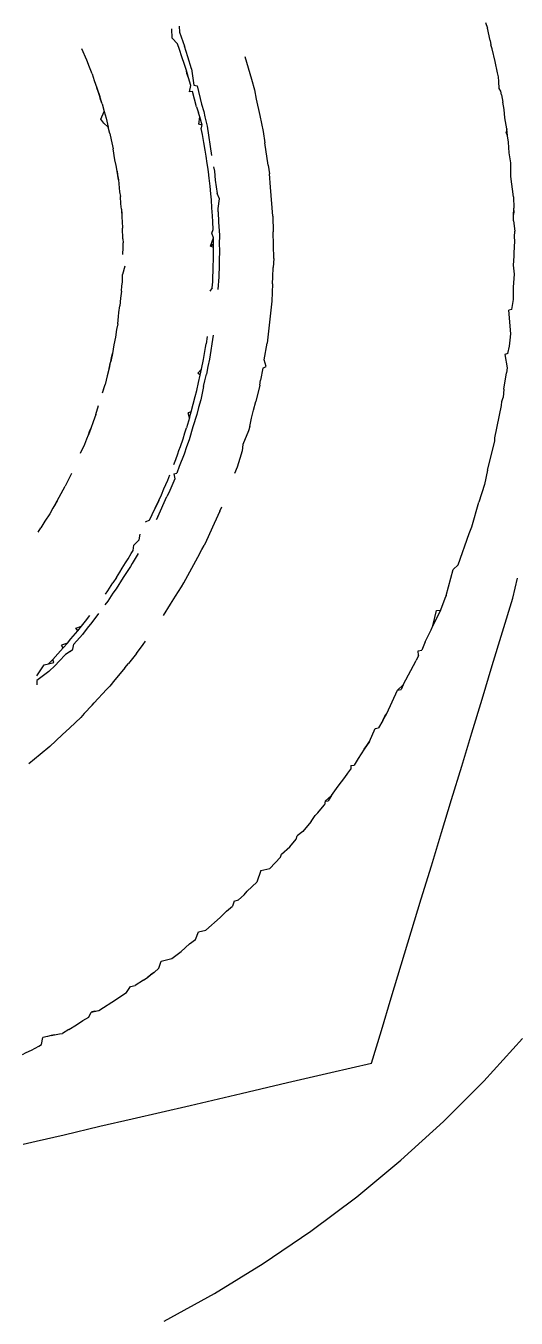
# Model space of a CAD drawing. Header units: millimetres. Extents: x 21 to 5427, y 20 to 4028.
# Drawn here: x 1458.83 to 1462.89, y 1669.43 to 1680.15 of the extents above; entities that cross this region are included whole.
import ezdxf

# ---------------------------------------------------------------- set-up
doc = ezdxf.new("R2010")
doc.units = ezdxf.units.MM

msp = doc.modelspace()

# ---------------------------------------------------------------- linework, layer by layer
for p, q in [((1460.099, 1680.145), (1460.1, 1680.096)), ((1462.64, 1680.177), (1462.655, 1680.13)), ((1460.04, 1680.047), (1460.037, 1680.123)), ((1460.083, 1680), (1460.04, 1680.047)), ((1460.1, 1680.096), (1460.143, 1679.979)), ((1462.679, 1680.026), (1462.655, 1680.13)), ((1459.333, 1679.862), (1459.291, 1679.957)), ((1460.1, 1679.952), (1460.083, 1680)), ((1460.12, 1679.892), (1460.1, 1679.952)), ((1460.171, 1679.892), (1460.143, 1679.979)), ((1462.679, 1680.026), (1462.683, 1679.991)), ((1462.695, 1679.956), (1462.683, 1679.991)), ((1462.719, 1679.853), (1462.695, 1679.956)), ((1459.354, 1679.804), (1459.333, 1679.862)), ((1460.142, 1679.827), (1460.12, 1679.892)), ((1460.158, 1679.778), (1460.142, 1679.827)), ((1460.2, 1679.791), (1460.171, 1679.892)), ((1460.643, 1679.894), (1460.683, 1679.754)), ((1462.738, 1679.757), (1462.719, 1679.853)), ((1459.376, 1679.75), (1459.354, 1679.804)), ((1459.376, 1679.75), (1459.394, 1679.695)), ((1460.175, 1679.718), (1460.158, 1679.778)), ((1460.161, 1679.753), (1460.158, 1679.778)), ((1460.175, 1679.718), (1460.161, 1679.753)), ((1460.195, 1679.653), (1460.175, 1679.718)), ((1460.2, 1679.791), (1460.221, 1679.657)), ((1460.683, 1679.754), (1460.697, 1679.706)), ((1462.746, 1679.724), (1462.738, 1679.757)), ((1462.749, 1679.687), (1462.746, 1679.724)), ((1459.394, 1679.695), (1459.416, 1679.634)), ((1459.428, 1679.594), (1459.416, 1679.634)), ((1459.416, 1679.634), (1459.439, 1679.563)), ((1460.183, 1679.6), (1460.195, 1679.653)), ((1460.221, 1679.657), (1460.247, 1679.651)), ((1460.247, 1679.651), (1460.284, 1679.499)), ((1460.697, 1679.706), (1460.722, 1679.616)), ((1460.722, 1679.616), (1460.738, 1679.539)), ((1462.754, 1679.629), (1462.749, 1679.687)), ((1462.766, 1679.606), (1462.754, 1679.629)), ((1462.773, 1679.575), (1462.766, 1679.606)), ((1459.439, 1679.563), (1459.428, 1679.594)), ((1459.446, 1679.537), (1459.439, 1679.563)), ((1459.458, 1679.501), (1459.439, 1679.563)), ((1459.458, 1679.501), (1459.446, 1679.537)), ((1459.458, 1679.501), (1459.475, 1679.438)), ((1460.209, 1679.603), (1460.183, 1679.6)), ((1460.241, 1679.476), (1460.209, 1679.603)), ((1460.284, 1679.499), (1460.302, 1679.437)), ((1460.738, 1679.539), (1460.767, 1679.405)), ((1462.773, 1679.575), (1462.782, 1679.516)), ((1462.793, 1679.454), (1462.782, 1679.516)), ((1459.449, 1679.375), (1459.475, 1679.438)), ((1459.475, 1679.438), (1459.491, 1679.383)), ((1460.241, 1679.476), (1460.258, 1679.427)), ((1460.269, 1679.393), (1460.258, 1679.427)), ((1460.261, 1679.332), (1460.269, 1679.393)), ((1460.289, 1679.325), (1460.269, 1679.393)), ((1460.302, 1679.437), (1460.31, 1679.393)), ((1460.31, 1679.393), (1460.329, 1679.316)), ((1460.767, 1679.405), (1460.78, 1679.338)), ((1462.8, 1679.384), (1462.793, 1679.454)), ((1459.474, 1679.342), (1459.449, 1679.375)), ((1459.509, 1679.308), (1459.474, 1679.342)), ((1459.491, 1679.383), (1459.509, 1679.308)), ((1459.523, 1679.256), (1459.509, 1679.308)), ((1460.289, 1679.325), (1460.261, 1679.332)), ((1460.281, 1679.298), (1460.289, 1679.325)), ((1460.291, 1679.247), (1460.281, 1679.298)), ((1460.329, 1679.316), (1460.366, 1679.074)), ((1460.78, 1679.338), (1460.796, 1679.271)), ((1462.816, 1679.294), (1462.8, 1679.384)), ((1462.816, 1679.294), (1462.811, 1679.266)), ((1462.823, 1679.237), (1462.816, 1679.294)), ((1459.523, 1679.256), (1459.533, 1679.204)), ((1459.533, 1679.204), (1459.55, 1679.128)), ((1460.303, 1679.181), (1460.291, 1679.247)), ((1460.315, 1679.118), (1460.303, 1679.181)), ((1460.796, 1679.271), (1460.809, 1679.177)), ((1460.837, 1678.992), (1460.809, 1679.177)), ((1462.823, 1679.237), (1462.811, 1679.266)), ((1462.83, 1679.183), (1462.823, 1679.237)), ((1462.836, 1679.095), (1462.83, 1679.183)), ((1459.565, 1679.037), (1459.55, 1679.128)), ((1460.323, 1679.067), (1460.315, 1679.118)), ((1462.849, 1679.012), (1462.836, 1679.095)), ((1459.575, 1678.991), (1459.565, 1679.037)), ((1459.583, 1678.944), (1459.575, 1678.991)), ((1460.331, 1679.006), (1460.323, 1679.067)), ((1460.336, 1678.975), (1460.331, 1679.006)), ((1460.342, 1678.937), (1460.336, 1678.975)), ((1460.384, 1678.978), (1460.39, 1678.943)), ((1460.837, 1678.992), (1460.847, 1678.922)), ((1462.85, 1678.9), (1462.849, 1679.012)), ((1459.583, 1678.944), (1459.587, 1678.913)), ((1459.594, 1678.87), (1459.583, 1678.944)), ((1459.587, 1678.913), (1459.594, 1678.87)), ((1459.594, 1678.87), (1459.603, 1678.772)), ((1460.348, 1678.886), (1460.342, 1678.937)), ((1460.355, 1678.819), (1460.348, 1678.886)), ((1460.39, 1678.943), (1460.398, 1678.867)), ((1460.398, 1678.867), (1460.412, 1678.757)), ((1460.856, 1678.811), (1460.847, 1678.922)), ((1462.871, 1678.729), (1462.85, 1678.9)), ((1459.603, 1678.772), (1459.61, 1678.732)), ((1460.362, 1678.756), (1460.355, 1678.819)), ((1460.366, 1678.705), (1460.362, 1678.756)), ((1460.432, 1678.713), (1460.412, 1678.757)), ((1460.876, 1678.571), (1460.856, 1678.811)), ((1459.615, 1678.671), (1459.61, 1678.732)), ((1459.62, 1678.628), (1459.615, 1678.671)), ((1460.37, 1678.639), (1460.366, 1678.705)), ((1460.422, 1678.633), (1460.432, 1678.713)), ((1462.871, 1678.729), (1462.875, 1678.637)), ((1459.62, 1678.628), (1459.622, 1678.589)), ((1459.62, 1678.628), (1459.623, 1678.558)), ((1459.622, 1678.589), (1459.623, 1678.558)), ((1459.623, 1678.558), (1459.625, 1678.525)), ((1460.375, 1678.574), (1460.37, 1678.639)), ((1460.378, 1678.522), (1460.375, 1678.574)), ((1460.421, 1678.605), (1460.422, 1678.633)), ((1460.421, 1678.605), (1460.425, 1678.52)), ((1460.876, 1678.571), (1460.879, 1678.441)), ((1462.871, 1678.532), (1462.873, 1678.575)), ((1462.873, 1678.575), (1462.875, 1678.637)), ((1462.873, 1678.575), (1462.876, 1678.602)), ((1462.876, 1678.602), (1462.875, 1678.637)), ((1459.625, 1678.525), (1459.629, 1678.471)), ((1459.63, 1678.382), (1459.629, 1678.471)), ((1460.37, 1678.428), (1460.38, 1678.459)), ((1460.382, 1678.391), (1460.37, 1678.428)), ((1460.38, 1678.459), (1460.378, 1678.522)), ((1460.425, 1678.52), (1460.432, 1678.413)), ((1460.883, 1678.218), (1460.879, 1678.441)), ((1462.871, 1678.532), (1462.882, 1678.445)), ((1462.88, 1678.399), (1462.882, 1678.445)), ((1459.63, 1678.382), (1459.633, 1678.348)), ((1459.633, 1678.311), (1459.633, 1678.348)), ((1460.358, 1678.321), (1460.382, 1678.391)), ((1460.358, 1678.321), (1460.383, 1678.34)), ((1460.383, 1678.31), (1460.358, 1678.321)), ((1460.382, 1678.365), (1460.382, 1678.391)), ((1460.383, 1678.34), (1460.382, 1678.365)), ((1460.382, 1678.274), (1460.383, 1678.34)), ((1460.432, 1678.413), (1460.431, 1678.337)), ((1460.431, 1678.337), (1460.433, 1678.288)), ((1462.876, 1678.266), (1462.883, 1678.363)), ((1462.883, 1678.363), (1462.88, 1678.399)), ((1459.631, 1678.253), (1459.633, 1678.311)), ((1460.382, 1678.274), (1460.383, 1678.31)), ((1460.382, 1678.209), (1460.382, 1678.274)), ((1460.433, 1678.288), (1460.429, 1678.197)), ((1460.883, 1678.218), (1460.879, 1678.145)), ((1462.873, 1678.164), (1462.877, 1678.239)), ((1462.877, 1678.239), (1462.876, 1678.266)), ((1459.647, 1678.155), (1459.628, 1678.086)), ((1460.377, 1678.063), (1460.379, 1678.117)), ((1460.379, 1678.117), (1460.381, 1678.157)), ((1460.381, 1678.157), (1460.382, 1678.209)), ((1460.429, 1678.163), (1460.428, 1678.068)), ((1460.429, 1678.197), (1460.429, 1678.163)), ((1460.876, 1678.068), (1460.879, 1678.145)), ((1462.88, 1678.089), (1462.873, 1678.164)), ((1459.622, 1677.993), (1459.627, 1678.024)), ((1459.627, 1678.024), (1459.628, 1678.086)), ((1460.373, 1677.975), (1460.376, 1678.026)), ((1460.376, 1678.026), (1460.377, 1678.063)), ((1460.428, 1678.068), (1460.42, 1677.962)), ((1460.873, 1678.009), (1460.866, 1677.866)), ((1460.873, 1678.009), (1460.876, 1678.068)), ((1462.872, 1677.981), (1462.88, 1678.089)), ((1459.612, 1677.89), (1459.607, 1677.826)), ((1459.619, 1677.948), (1459.612, 1677.89)), ((1459.619, 1677.948), (1459.622, 1677.993)), ((1460.373, 1677.975), (1460.353, 1677.947)), ((1462.871, 1677.878), (1462.872, 1677.981)), ((1459.598, 1677.771), (1459.607, 1677.826)), ((1460.866, 1677.866), (1460.828, 1677.516)), ((1462.858, 1677.796), (1462.833, 1677.79)), ((1462.85, 1677.595), (1462.833, 1677.79)), ((1462.858, 1677.796), (1462.871, 1677.878)), ((1459.588, 1677.677), (1459.579, 1677.629)), ((1459.588, 1677.677), (1459.595, 1677.738)), ((1459.595, 1677.738), (1459.598, 1677.771)), ((1459.579, 1677.629), (1459.57, 1677.566)), ((1460.33, 1677.573), (1460.321, 1677.51)), ((1460.38, 1677.584), (1460.35, 1677.383)), ((1462.845, 1677.542), (1462.85, 1677.595)), ((1459.557, 1677.503), (1459.544, 1677.43)), ((1459.57, 1677.566), (1459.557, 1677.503)), ((1460.308, 1677.431), (1460.317, 1677.482)), ((1460.317, 1677.482), (1460.321, 1677.51)), ((1460.804, 1677.38), (1460.828, 1677.516)), ((1462.825, 1677.43), (1462.839, 1677.492)), ((1462.839, 1677.492), (1462.845, 1677.542)), ((1459.518, 1677.31), (1459.53, 1677.365)), ((1459.524, 1677.34), (1459.53, 1677.365)), ((1459.544, 1677.43), (1459.53, 1677.365)), ((1459.53, 1677.365), (1459.536, 1677.394)), ((1459.536, 1677.394), (1459.544, 1677.43)), ((1460.284, 1677.302), (1460.301, 1677.382)), ((1460.301, 1677.382), (1460.308, 1677.431)), ((1460.35, 1677.383), (1460.337, 1677.324)), ((1460.819, 1677.322), (1460.804, 1677.38)), ((1462.825, 1677.43), (1462.8, 1677.424)), ((1462.8, 1677.424), (1462.819, 1677.313)), ((1459.501, 1677.247), (1459.483, 1677.175)), ((1459.518, 1677.31), (1459.501, 1677.247)), ((1459.524, 1677.34), (1459.518, 1677.31)), ((1460.254, 1677.269), (1460.284, 1677.302)), ((1460.273, 1677.252), (1460.254, 1677.269)), ((1460.259, 1677.192), (1460.273, 1677.252)), ((1460.273, 1677.252), (1460.284, 1677.302)), ((1460.311, 1677.204), (1460.326, 1677.261)), ((1460.337, 1677.324), (1460.326, 1677.261)), ((1460.791, 1677.309), (1460.774, 1677.21)), ((1460.791, 1677.309), (1460.819, 1677.322)), ((1462.792, 1677.135), (1462.813, 1677.27)), ((1462.819, 1677.313), (1462.813, 1677.27)), ((1459.462, 1677.104), (1459.483, 1677.175)), ((1459.462, 1677.104), (1459.476, 1677.15)), ((1459.476, 1677.15), (1459.483, 1677.175)), ((1460.244, 1677.124), (1460.259, 1677.192)), ((1460.301, 1677.157), (1460.277, 1677.046)), ((1460.301, 1677.157), (1460.311, 1677.204)), ((1460.767, 1677.169), (1460.734, 1677.034)), ((1460.767, 1677.169), (1460.774, 1677.21)), ((1460.215, 1677.01), (1460.232, 1677.074)), ((1460.232, 1677.074), (1460.244, 1677.124)), ((1460.277, 1677.046), (1460.258, 1676.984)), ((1460.716, 1676.961), (1460.734, 1677.034)), ((1462.776, 1677.032), (1462.787, 1677.066)), ((1462.792, 1677.135), (1462.787, 1677.066)), ((1459.407, 1676.925), (1459.429, 1676.999)), ((1460.198, 1676.947), (1460.172, 1676.938)), ((1460.184, 1676.897), (1460.172, 1676.938)), ((1460.184, 1676.897), (1460.198, 1676.947)), ((1460.198, 1676.947), (1460.215, 1677.01)), ((1460.244, 1676.926), (1460.211, 1676.822)), ((1460.258, 1676.984), (1460.244, 1676.926)), ((1460.699, 1676.894), (1460.716, 1676.961)), ((1462.718, 1676.731), (1462.771, 1676.999)), ((1462.771, 1676.999), (1462.776, 1677.032)), ((1459.384, 1676.864), (1459.365, 1676.809)), ((1459.407, 1676.925), (1459.384, 1676.864)), ((1460.184, 1676.897), (1460.159, 1676.815)), ((1460.211, 1676.822), (1460.18, 1676.715)), ((1460.683, 1676.826), (1460.672, 1676.79)), ((1460.683, 1676.826), (1460.699, 1676.894)), ((1459.315, 1676.68), (1459.331, 1676.723)), ((1459.331, 1676.723), (1459.345, 1676.757)), ((1459.365, 1676.809), (1459.345, 1676.757)), ((1459.345, 1676.757), (1459.355, 1676.785)), ((1459.355, 1676.785), (1459.365, 1676.809)), ((1460.108, 1676.661), (1460.13, 1676.723)), ((1460.13, 1676.723), (1460.146, 1676.772)), ((1460.146, 1676.772), (1460.159, 1676.815)), ((1460.18, 1676.715), (1460.158, 1676.656)), ((1460.672, 1676.79), (1460.626, 1676.676)), ((1462.718, 1676.704), (1462.718, 1676.731)), ((1459.28, 1676.606), (1459.315, 1676.68)), ((1460.087, 1676.599), (1460.096, 1676.626)), ((1460.096, 1676.626), (1460.108, 1676.661)), ((1460.158, 1676.656), (1460.14, 1676.597)), ((1460.62, 1676.624), (1460.601, 1676.56)), ((1460.626, 1676.676), (1460.62, 1676.624)), ((1462.656, 1676.464), (1462.718, 1676.704)), ((1460.053, 1676.51), (1460.069, 1676.551)), ((1460.069, 1676.551), (1460.087, 1676.599)), ((1460.14, 1676.597), (1460.099, 1676.494)), ((1460.601, 1676.56), (1460.579, 1676.489)), ((1459.205, 1676.437), (1459.153, 1676.331)), ((1460.003, 1676.381), (1460.02, 1676.425)), ((1460.061, 1676.391), (1460.036, 1676.335)), ((1460.053, 1676.433), (1460.078, 1676.439)), ((1460.053, 1676.433), (1460.061, 1676.391)), ((1460.099, 1676.494), (1460.078, 1676.439)), ((1460.579, 1676.489), (1460.558, 1676.436)), ((1462.656, 1676.464), (1462.631, 1676.346)), ((1459.102, 1676.24), (1459.153, 1676.331)), ((1459.951, 1676.26), (1459.971, 1676.309)), ((1459.971, 1676.309), (1460.003, 1676.381)), ((1460.036, 1676.335), (1460.013, 1676.277)), ((1462.631, 1676.346), (1462.585, 1676.199)), ((1459.087, 1676.209), (1459.051, 1676.15)), ((1459.072, 1676.184), (1459.051, 1676.15)), ((1459.072, 1676.184), (1459.087, 1676.209)), ((1459.087, 1676.209), (1459.102, 1676.24)), ((1459.9, 1676.15), (1459.93, 1676.213)), ((1459.912, 1676.176), (1459.9, 1676.15)), ((1459.93, 1676.213), (1459.912, 1676.176)), ((1459.92, 1676.077), (1459.996, 1676.246)), ((1459.93, 1676.213), (1459.951, 1676.26)), ((1460.013, 1676.277), (1459.996, 1676.246)), ((1462.527, 1675.993), (1462.585, 1676.199)), ((1459.025, 1676.103), (1458.984, 1676.04)), ((1459.051, 1676.15), (1459.025, 1676.103)), ((1459.851, 1676.049), (1459.873, 1676.095)), ((1459.873, 1676.095), (1459.9, 1676.15)), ((1459.92, 1676.077), (1459.908, 1676.053)), ((1460.436, 1676.125), (1460.388, 1676.021)), ((1460.436, 1676.125), (1460.452, 1676.16)), ((1458.927, 1675.951), (1458.951, 1675.985)), ((1458.984, 1676.04), (1458.951, 1675.985)), ((1459.851, 1676.049), (1459.816, 1676.032)), ((1460.388, 1676.021), (1460.325, 1675.882)), ((1462.503, 1675.938), (1462.527, 1675.993)), ((1459.723, 1675.843), (1459.766, 1675.887)), ((1459.766, 1675.887), (1459.774, 1675.934)), ((1460.325, 1675.882), (1460.305, 1675.84)), ((1462.413, 1675.679), (1462.503, 1675.938)), ((1459.675, 1675.729), (1459.701, 1675.773)), ((1459.701, 1675.773), (1459.715, 1675.798)), ((1459.758, 1675.772), (1459.707, 1675.69)), ((1459.715, 1675.798), (1459.723, 1675.843)), ((1460.253, 1675.743), (1460.287, 1675.805)), ((1460.287, 1675.805), (1460.305, 1675.84)), ((1459.606, 1675.617), (1459.626, 1675.65)), ((1459.626, 1675.65), (1459.654, 1675.696)), ((1459.695, 1675.665), (1459.634, 1675.573)), ((1459.654, 1675.696), (1459.675, 1675.729)), ((1459.707, 1675.69), (1459.695, 1675.665)), ((1460.138, 1675.529), (1460.253, 1675.743)), ((1462.312, 1675.424), (1462.371, 1675.64)), ((1462.371, 1675.64), (1462.413, 1675.679)), ((1459.578, 1675.574), (1459.549, 1675.529)), ((1459.634, 1675.573), (1459.576, 1675.479)), ((1459.578, 1675.574), (1459.606, 1675.617)), ((1462.866, 1675.403), (1462.905, 1675.569)), ((1459.486, 1675.436), (1459.505, 1675.464)), ((1459.505, 1675.464), (1459.533, 1675.507)), ((1459.549, 1675.443), (1459.505, 1675.377)), ((1459.533, 1675.507), (1459.549, 1675.529)), ((1459.576, 1675.479), (1459.549, 1675.443)), ((1460.068, 1675.418), (1460.117, 1675.496)), ((1460.117, 1675.496), (1460.138, 1675.529)), ((1459.505, 1675.377), (1459.481, 1675.347)), ((1459.969, 1675.259), (1460.027, 1675.352)), ((1460.027, 1675.352), (1460.068, 1675.418)), ((1462.302, 1675.4), (1462.267, 1675.304)), ((1462.312, 1675.424), (1462.302, 1675.4)), ((1462.781, 1675.123), (1462.866, 1675.403)), ((1459.288, 1675.171), (1459.32, 1675.213)), ((1459.32, 1675.213), (1459.356, 1675.259)), ((1459.429, 1675.276), (1459.374, 1675.2)), ((1462.267, 1675.304), (1462.203, 1675.173)), ((1462.203, 1675.173), (1462.234, 1675.299)), ((1462.234, 1675.299), (1462.267, 1675.304)), ((1459.2, 1675.065), (1459.256, 1675.131)), ((1459.242, 1675.153), (1459.288, 1675.171)), ((1459.256, 1675.131), (1459.242, 1675.153)), ((1459.256, 1675.131), (1459.288, 1675.171)), ((1459.336, 1675.154), (1459.297, 1675.102)), ((1459.374, 1675.2), (1459.336, 1675.154)), ((1462.139, 1675.04), (1462.188, 1675.14)), ((1462.188, 1675.14), (1462.203, 1675.173)), ((1462.696, 1674.844), (1462.781, 1675.123)), ((1459.171, 1675.03), (1459.122, 1675.012)), ((1459.137, 1674.992), (1459.122, 1675.012)), ((1459.137, 1674.992), (1459.171, 1675.03)), ((1459.171, 1675.03), (1459.2, 1675.065)), ((1459.215, 1674.98), (1459.225, 1675.02)), ((1459.225, 1675.02), (1459.297, 1675.102)), ((1459.745, 1674.944), (1459.799, 1675.019)), ((1459.799, 1675.019), (1459.819, 1675.047)), ((1462.139, 1675.04), (1462.112, 1674.97)), ((1459.014, 1674.857), (1459.049, 1674.894)), ((1459.049, 1674.894), (1459.091, 1674.941)), ((1459.058, 1674.87), (1459.049, 1674.894)), ((1459.091, 1674.941), (1459.137, 1674.992)), ((1459.091, 1674.941), (1459.113, 1674.965)), ((1459.154, 1674.935), (1459.102, 1674.88)), ((1459.137, 1674.992), (1459.113, 1674.965)), ((1459.193, 1674.96), (1459.154, 1674.935)), ((1459.193, 1674.96), (1459.215, 1674.98)), ((1459.745, 1674.944), (1459.678, 1674.862)), ((1462.084, 1674.926), (1462.064, 1674.885)), ((1462.08, 1674.966), (1462.112, 1674.97)), ((1462.084, 1674.926), (1462.08, 1674.966)), ((1459.016, 1674.795), (1458.916, 1674.721)), ((1458.918, 1674.759), (1458.977, 1674.851)), ((1458.977, 1674.851), (1459.014, 1674.857)), ((1459.014, 1674.857), (1459.058, 1674.87)), ((1459.016, 1674.795), (1459.07, 1674.843)), ((1459.102, 1674.88), (1459.07, 1674.843)), ((1459.648, 1674.826), (1459.609, 1674.779)), ((1459.648, 1674.826), (1459.678, 1674.862)), ((1461.957, 1674.684), (1462.064, 1674.885)), ((1462.611, 1674.565), (1462.696, 1674.844)), ((1458.916, 1674.721), (1458.916, 1674.685)), ((1459.565, 1674.726), (1459.522, 1674.672)), ((1459.609, 1674.779), (1459.565, 1674.726)), ((1461.91, 1674.64), (1461.957, 1674.684)), ((1461.957, 1674.684), (1461.94, 1674.644)), ((1459.496, 1674.644), (1459.394, 1674.535)), ((1459.496, 1674.644), (1459.522, 1674.672)), ((1461.821, 1674.446), (1461.91, 1674.64)), ((1461.91, 1674.64), (1461.94, 1674.644)), ((1459.375, 1674.514), (1459.311, 1674.446)), ((1459.375, 1674.514), (1459.394, 1674.535)), ((1462.526, 1674.287), (1462.611, 1674.565)), ((1459.19, 1674.328), (1459.281, 1674.414)), ((1459.311, 1674.446), (1459.281, 1674.414)), ((1461.787, 1674.389), (1461.753, 1674.326)), ((1461.787, 1674.389), (1461.821, 1674.446)), ((1461.787, 1674.389), (1461.804, 1674.424)), ((1461.804, 1674.424), (1461.821, 1674.446)), ((1459.024, 1674.172), (1459.126, 1674.268)), ((1459.19, 1674.328), (1459.126, 1674.268)), ((1461.676, 1674.213), (1461.724, 1674.323)), ((1461.724, 1674.323), (1461.753, 1674.326)), ((1462.442, 1674.01), (1462.526, 1674.287)), ((1459.024, 1674.172), (1458.944, 1674.105)), ((1461.634, 1674.15), (1461.582, 1674.074)), ((1461.676, 1674.213), (1461.634, 1674.15)), ((1461.634, 1674.15), (1461.654, 1674.181)), ((1461.654, 1674.181), (1461.676, 1674.213)), ((1458.944, 1674.105), (1458.85, 1674.028)), ((1461.582, 1674.074), (1461.551, 1674.019)), ((1461.473, 1673.916), (1461.497, 1673.951)), ((1461.497, 1673.951), (1461.523, 1673.986)), ((1461.523, 1674.016), (1461.551, 1674.019)), ((1461.523, 1674.016), (1461.523, 1673.986)), ((1462.358, 1673.734), (1462.442, 1674.01)), ((1461.361, 1673.765), (1461.418, 1673.843)), ((1461.418, 1673.843), (1461.473, 1673.916)), ((1461.308, 1673.719), (1461.303, 1673.689)), ((1461.361, 1673.765), (1461.308, 1673.719)), ((1461.308, 1673.719), (1461.334, 1673.721)), ((1461.361, 1673.765), (1461.334, 1673.721)), ((1462.274, 1673.459), (1462.358, 1673.734)), ((1461.227, 1673.601), (1461.249, 1673.622)), ((1461.249, 1673.622), (1461.272, 1673.652)), ((1461.272, 1673.652), (1461.303, 1673.689)), ((1461.149, 1673.499), (1461.124, 1673.468)), ((1461.192, 1673.55), (1461.149, 1673.499)), ((1461.192, 1673.55), (1461.227, 1673.601)), ((1461.015, 1673.341), (1461.07, 1673.405)), ((1461.07, 1673.405), (1461.078, 1673.433)), ((1461.124, 1673.468), (1461.078, 1673.433)), ((1462.191, 1673.184), (1462.274, 1673.459)), ((1460.948, 1673.28), (1461.015, 1673.341)), ((1460.938, 1673.254), (1460.849, 1673.162)), ((1460.938, 1673.254), (1460.948, 1673.28)), ((1462.107, 1672.909), (1462.191, 1673.184)), ((1460.775, 1673.145), (1460.743, 1673.048)), ((1460.775, 1673.145), (1460.849, 1673.162)), ((1460.638, 1672.943), (1460.663, 1672.974)), ((1460.663, 1672.974), (1460.743, 1673.048)), ((1460.554, 1672.891), (1460.541, 1672.849)), ((1460.554, 1672.891), (1460.591, 1672.9)), ((1460.638, 1672.943), (1460.591, 1672.9)), ((1462.024, 1672.636), (1462.107, 1672.909)), ((1460.32, 1672.651), (1460.439, 1672.754)), ((1460.439, 1672.754), (1460.492, 1672.806)), ((1460.492, 1672.806), (1460.541, 1672.849)), ((1460.258, 1672.636), (1460.32, 1672.651)), ((1460.114, 1672.474), (1460.184, 1672.537)), ((1460.184, 1672.537), (1460.233, 1672.573)), ((1460.233, 1672.573), (1460.258, 1672.636)), ((1461.941, 1672.363), (1462.024, 1672.636)), ((1460.038, 1672.415), (1460.114, 1672.474)), ((1459.89, 1672.299), (1459.928, 1672.335)), ((1459.928, 1672.335), (1459.948, 1672.394)), ((1459.948, 1672.394), (1460.038, 1672.415)), ((1461.858, 1672.09), (1461.941, 1672.363)), ((1459.803, 1672.235), (1459.734, 1672.191)), ((1459.803, 1672.235), (1459.837, 1672.261)), ((1459.89, 1672.299), (1459.837, 1672.261)), ((1459.837, 1672.261), (1459.859, 1672.278)), ((1459.89, 1672.299), (1459.859, 1672.278)), ((1459.579, 1672.077), (1459.614, 1672.103)), ((1459.614, 1672.103), (1459.66, 1672.133)), ((1459.66, 1672.133), (1459.694, 1672.182)), ((1459.694, 1672.182), (1459.734, 1672.191)), ((1459.431, 1671.985), (1459.579, 1672.077)), ((1461.776, 1671.819), (1461.858, 1672.09)), ((1459.245, 1671.866), (1459.298, 1671.9)), ((1459.298, 1671.9), (1459.349, 1671.928)), ((1459.349, 1671.928), (1459.369, 1671.971)), ((1459.369, 1671.971), (1459.431, 1671.985)), ((1459.396, 1671.977), (1459.369, 1671.971)), ((1459.396, 1671.977), (1459.431, 1671.985)), ((1459.037, 1671.775), (1459.105, 1671.791)), ((1459.065, 1671.781), (1459.105, 1671.791)), ((1459.105, 1671.791), (1459.131, 1671.792)), ((1459.182, 1671.827), (1459.131, 1671.792)), ((1459.182, 1671.827), (1459.245, 1671.866)), ((1461.693, 1671.547), (1461.776, 1671.819)), ((1458.874, 1671.656), (1458.935, 1671.688)), ((1458.935, 1671.688), (1458.957, 1671.702)), ((1458.957, 1671.702), (1458.967, 1671.759)), ((1459.005, 1671.767), (1458.967, 1671.759)), ((1459.037, 1671.775), (1459.005, 1671.767)), ((1459.065, 1671.781), (1459.037, 1671.775)), ((1462.626, 1671.399), (1462.946, 1671.752)), ((1458.797, 1671.618), (1458.83, 1671.635)), ((1458.83, 1671.635), (1458.874, 1671.656)), ((1460.998, 1671.386), (1461.356, 1671.469)), ((1461.356, 1671.469), (1461.693, 1671.547)), ((1460.612, 1671.296), (1460.998, 1671.386)), ((1462.29, 1671.062), (1462.626, 1671.399)), ((1460.188, 1671.197), (1460.612, 1671.296)), ((1459.709, 1671.086), (1460.188, 1671.197)), ((1459.44, 1671.024), (1459.709, 1671.086)), ((1461.938, 1670.742), (1462.29, 1671.062)), ((1458.911, 1670.901), (1459.143, 1670.954)), ((1459.143, 1670.954), (1459.44, 1671.024)), ((1458.804, 1670.876), (1458.911, 1670.901)), ((1461.571, 1670.439), (1461.938, 1670.742)), ((1461.19, 1670.153), (1461.571, 1670.439)), ((1460.796, 1669.886), (1461.19, 1670.153)), ((1460.39, 1669.638), (1460.796, 1669.886)), ((1459.973, 1669.409), (1460.39, 1669.638))]:
    msp.add_line(p, q)

doc.saveas('drawing.dxf')
